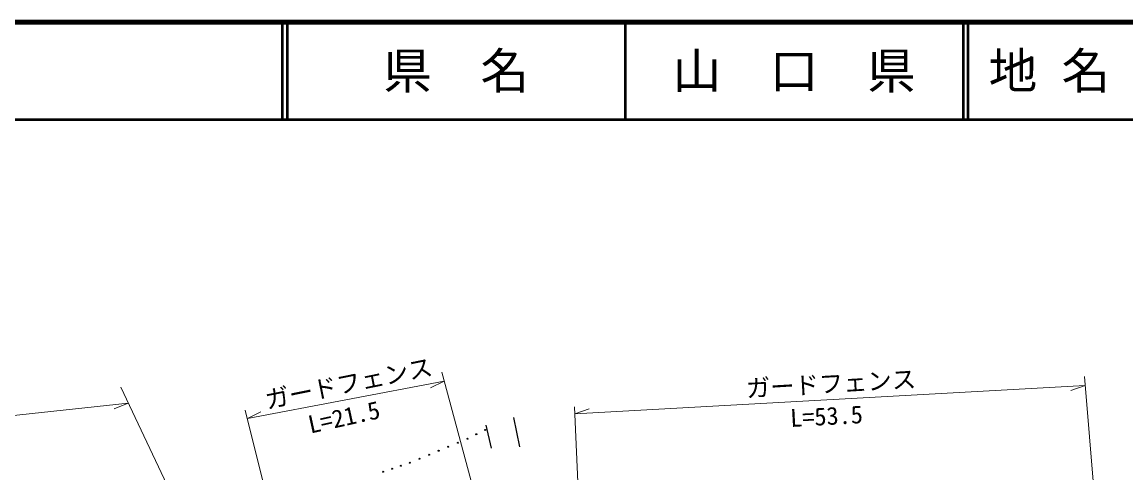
# Model space of a CAD drawing. Units: millimetres, scale not verified. Extents: x 40000 to 680000, y 20000 to 380000.
# Drawn here: x 270994 to 384495, y 333696 to 380000 of the extents above; entities that cross this region are included whole.
import ezdxf
from ezdxf.enums import TextEntityAlignment as Align

# ---------------------------------------------------------------- set-up
doc = ezdxf.new("R2010")
doc.units = ezdxf.units.MM
doc.header["$LTSCALE"] = 1000
for name, color, linetype, lineweight in [('M-BGD', 7, 'Continuous', 25), ('M-STR-HTXT', 7, 'Continuous', 13), ('M-TTL', 2, 'Continuous', 140), ('M-TTL-LINE', 7, 'Continuous', 50)]:
    doc.layers.add(name, color=color, linetype=linetype, lineweight=lineweight)
doc.layers.add('M-TTL-TXT', color=7, linetype='Continuous')
doc.styles.add('ＭＳ ゴシック', font='')
doc.styles.get('ＭＳ ゴシック').set_extended_font_data('MS Gothic')

msp = doc.modelspace()

# ---------------------------------------------------------------- linework, layer by layer
at = {"layer": 'M-BGD'}
for p, q in [((321511, 339372), (322142, 336359)), ((318689, 338615), (319217, 336242))]:
    msp.add_line(p, q, dxfattribs=at)
for centre in [(316796, 337210), (317702, 337664), (318609, 338117), (313829, 335974), (314818, 336386), (315807, 336798), (311851, 335150), (312840, 335562), (308119, 333816), (309034, 334124), (309948, 334431), (310862, 334738)]:
    msp.add_circle(centre, 50, dxfattribs=at)
at = {"layer": 'M-STR-HTXT'}
for p, q in [((314151, 344036), (324753, 304882)), ((294160, 339288), (314402, 343109)), ((314402, 343109), (313006, 342418)), ((382929, 311514), (380227, 343615)), ((299802, 303280), (281136, 342489)), ((327827, 339768), (380307, 342660)), ((380307, 342660), (378832, 342159)), ((281905, 340873), (235560, 335866)), ((281905, 340873), (280459, 340294)), ((303390, 302243), (293946, 340147)), ((294160, 339288), (295556, 339979)), ((329367, 306129), (327795, 340467)), ((327827, 339768), (329302, 340270))]:
    msp.add_line(p, q, dxfattribs=at)
at = {"layer": 'M-TTL'}
msp.add_line((680000, 380000), (40000, 380000), dxfattribs=at)
at = {"layer": 'M-TTL-LINE'}
for p, q in [((297750, 380000), (297750, 370000)), ((298250, 380000), (298250, 370000)), ((333000, 380000), (333000, 370000)), ((367750, 380000), (367750, 370000)), ((368250, 380000), (368250, 370000)), ((40000, 370000), (680000, 370000))]:
    msp.add_line(p, q, dxfattribs=at)

# ---------------------------------------------------------------- texts
at = {"layer": 'M-STR-HTXT', "style": 'ＭＳ ゴシック'}
for s, rotation, p in [('ガードフェンス', 11.5, (296288, 339721)), ('ガードフェンス', 3.3, (345517, 340902)), ('L=21.5', 12.4, (300758, 337195)), ('L=53.5', 3.1, (350050, 337861))]:
    msp.add_text(s, height=1833, rotation=rotation, dxfattribs=at).set_placement(p, align=Align.BOTTOM_LEFT)
at = {"layer": 'M-TTL-TXT', "style": 'ＭＳ ゴシック'}
for s, p in [('県\u3000名', (315625, 375000)), ('山\u3000口\u3000県', (350375, 375000))]:
    msp.add_text(s, height=3666, dxfattribs=at).set_placement(p, align=Align.MIDDLE_CENTER)
msp.add_text('地 名', height=3666, dxfattribs=at).set_placement((370380, 375000), align=Align.MIDDLE_LEFT)

doc.saveas('drawing.dxf')
